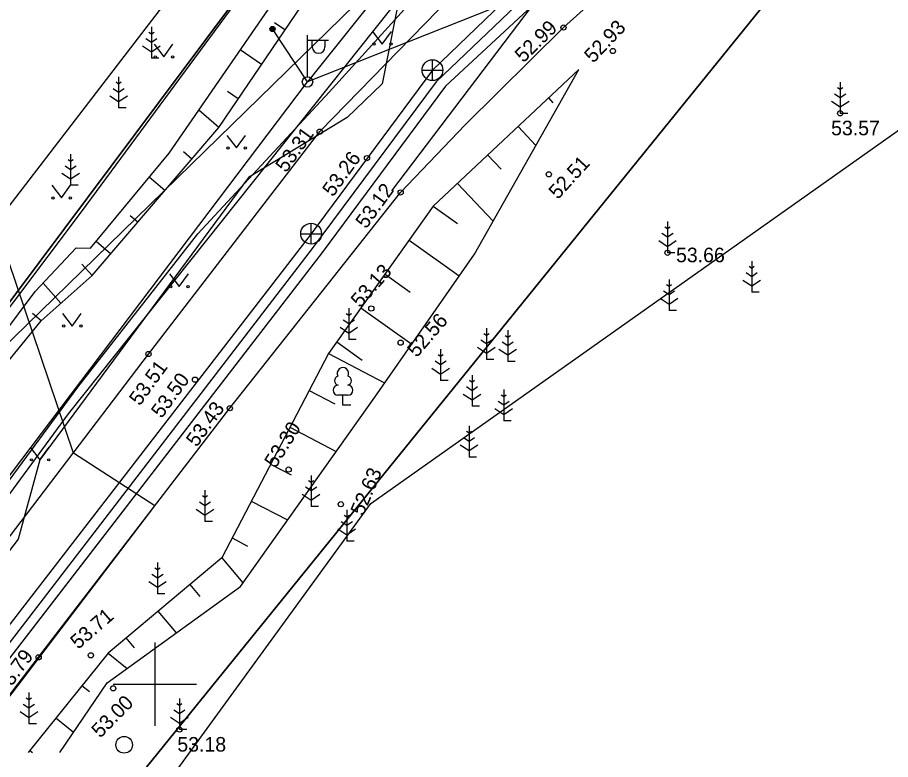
# Model space of a CAD drawing. Extents: x 640179 to 641556, y 6455895 to 6457208.
# Drawn here: x 641193.4 to 641235.35, y 6456646.38 to 6456682.05 of the extents above; entities that cross this region are included whole.
import ezdxf

# ---------------------------------------------------------------- set-up
doc = ezdxf.new("R2010")
doc.units = 0
for name, color, linetype in [('AED', 7, 'Continuous'), ('HALJASTUS', 7, 'Continuous'), ('KKAEV', 7, 'Continuous'), ('KORGUS-EH2000', 7, 'Continuous'), ('KPKAABEL', 7, 'Continuous'), ('KTRASS', 7, 'Continuous'), ('MOOTPIIR', 7, 'Continuous'), ('MPKAABEL', 7, 'Continuous'), ('MPOHULIIN', 7, 'Continuous'), ('PIIR', 7, 'Continuous'), ('POST', 7, 'Continuous'), ('PUU', 7, 'Continuous'), ('RAJATIS', 7, 'Continuous'), ('RELJEEF', 7, 'Continuous'), ('SIOHULIIN', 7, 'Continuous'), ('TEE', 7, 'Continuous'), ('VORK', 7, 'Continuous'), ('VTRASS', 7, 'Continuous')]:
    doc.layers.add(name, color=color, linetype=linetype)

msp = doc.modelspace()

# ---------------------------------------------------------------- linework, layer by layer
at = {"layer": 'AED'}
msp.add_lwpolyline([(641223.389, 6456709.083), (641212.335, 6456694.072), (641205.957, 6456685.608), (641196.459, 6456672.702), (641189.951, 6456664.062), (641186.744, 6456667.02)], dxfattribs=at)
at = {"layer": 'HALJASTUS'}
for p, q in [((641210.465, 6456681.38), (641210.928, 6456680.774)), ((641210.928, 6456680.774), (641211.374, 6456681.38)), ((641199.963, 6456680.76), (641200.427, 6456680.154)), ((641200.427, 6456680.154), (641200.872, 6456680.76)), ((641203.457, 6456676.383), (641203.921, 6456675.776)), ((641203.921, 6456675.776), (641204.366, 6456676.383)), ((641195.046, 6456673.981), (641195.51, 6456673.375)), ((641195.51, 6456673.375), (641195.955, 6456673.981)), ((641200.708, 6456669.72), (641201.172, 6456669.114)), ((641201.172, 6456669.114), (641201.617, 6456669.72)), ((641195.559, 6456667.822), (641196.023, 6456667.215)), ((641196.023, 6456667.215), (641196.468, 6456667.822)), ((641194.011, 6456661.392), (641194.474, 6456660.785)), ((641194.474, 6456660.785), (641194.92, 6456661.392))]:
    msp.add_line(p, q, dxfattribs=at)
for centre, radius in [((641210.527, 6456680.774), 0.055), ((641211.356, 6456680.774), 0.055), ((641200.026, 6456680.154), 0.055), ((641200.854, 6456680.154), 0.055), ((641203.52, 6456675.776), 0.055), ((641204.348, 6456675.776), 0.055), ((641195.109, 6456673.375), 0.055), ((641195.937, 6456673.375), 0.055), ((641200.771, 6456669.114), 0.055), ((641201.6, 6456669.114), 0.055), ((641195.622, 6456667.215), 0.055), ((641196.45, 6456667.215), 0.055), ((641194.073, 6456660.785), 0.055), ((641194.902, 6456660.785), 0.055), ((641198.529, 6456647.087), 0.4)]:
    msp.add_circle(centre, radius, dxfattribs=at)
at = {"layer": 'KKAEV'}
for p, q in [((641213.342, 6456679.017), (641213.342, 6456680.017)), ((641212.842, 6456679.517), (641213.842, 6456679.517)), ((641207.512, 6456671.157), (641207.512, 6456672.157)), ((641207.012, 6456671.657), (641208.012, 6456671.657))]:
    msp.add_line(p, q, dxfattribs=at)
for centre in [(641213.342, 6456679.517), (641207.512, 6456671.657)]:
    msp.add_circle(centre, 0.5, dxfattribs=at)
at = {"layer": 'KORGUS-EH2000'}
for centre in [(641219.635, 6456681.563), (641222.01, 6456680.44), (641232.934, 6456677.44), (641207.923, 6456676.563), (641210.196, 6456675.291), (641218.932, 6456674.51), (641211.813, 6456673.64), (641224.636, 6456670.74), (641210.403, 6456668.06), (641211.812, 6456666.42), (641199.698, 6456665.871), (641201.932, 6456664.638), (641203.602, 6456663.267), (641206.43, 6456660.32), (641208.939, 6456658.65), (641194.419, 6456651.294), (641196.928, 6456651.39), (641198.004, 6456649.8), (641201.181, 6456647.82)]:
    msp.add_circle(centre, 0.125, dxfattribs=at)
at = {"layer": 'KPKAABEL'}
msp.add_lwpolyline([(641250.916, 6456701.854), (641233.36, 6456698.085), (641228.06, 6456696.144), (641221.419, 6456692.421), (641214.274, 6456686.161), (641195.836, 6456662.992), (641183.886, 6456646.716), (641178.313, 6456639.125), (641175.108, 6456634.934), (641159.344, 6456614.322), (641156.383, 6456610.599), (641147.851, 6456599.872), (641130.365, 6456577.434), (641126.962, 6456572.955), (641123.321, 6456568.16), (641117.068, 6456559.927), (641100.046, 6456538.228), (641087.723, 6456522.534), (641082.624, 6456515.861), (641075.058, 6456519.384)], dxfattribs=at)
at = {"layer": 'KTRASS'}
for points in [[(641221.509, 6456699.446), (641225.383, 6456695.52), (641225.469, 6456694.533), (641220.111, 6456684.45), (641213.962, 6456678.741), (641208.041, 6456670.755), (641179.059, 6456633.143), (641154.399, 6456601.754), (641145.118, 6456589.281), (641135.255, 6456576.772), (641129.165, 6456568.625), (641123.054, 6456560.61), (641115.838, 6456551.599), (641095.57, 6456525.963), (641082.066, 6456509.535), (641083.465, 6456507.43)], [(641221.509, 6456699.446), (641225.383, 6456695.52), (641225.469, 6456694.533), (641220.111, 6456684.45), (641213.962, 6456678.741), (641208.041, 6456670.755), (641189.518, 6456646.716)], [(641246.245, 6456692.021), (641231.243, 6456687.773), (641225.863, 6456686.655), (641221.822, 6456685.935), (641220.145, 6456685.298), (641213.513, 6456678.957), (641207.557, 6456670.947), (641188.793, 6456646.512), (641178.369, 6456633.104), (641167.602, 6456619.188), (641153.637, 6456601.636), (641144.758, 6456589.575), (641134.899, 6456577.057), (641125.832, 6456564.994), (641116.262, 6456552.888), (641106.767, 6456540.96), (641097.588, 6456529.29), (641084.762, 6456513.829), (641075.181, 6456501.839), (641064.996, 6456490.473), (641055.83, 6456480.433), (641048.428, 6456471.179), (641047.398, 6456472.003), (641045.963, 6456470.435)], [(641220.059, 6456685.994), (641213.342, 6456679.517), (641207.512, 6456671.657)], [(641207.512, 6456671.657), (641178.738, 6456634.368)]]:
    msp.add_lwpolyline(points, dxfattribs=at)
at = {"layer": 'MOOTPIIR'}
for points in [[(641255.692, 6456710.806), (641232.683, 6456712.177), (641221.041, 6456709.436), (641175.879, 6456650.803), (641158.622, 6456671.495), (641149.035, 6456664.917), (641166.84, 6456641.896), (641089.148, 6456540.714), (641040.8, 6456476.446), (641029.98, 6456474.527), (640998.205, 6456487.819), (640991.99, 6456473.114), (641014.589, 6456462.151), (641015.958, 6456457.218), (640916.977, 6456413.061), (640862.329, 6456382.846), (640764.687, 6456299.767), (640633.526, 6456240.348)], [(640705.273, 6456241.732), (640732.529, 6456253.38), (640766.77, 6456272.428), (640776.357, 6456283.116), (640890.647, 6456380.261), (641031.9, 6456443.34), (641113.718, 6456354.577), (641107.065, 6456296.65), (641131.718, 6456293.635), (641136.649, 6456317.205), (641149.523, 6456321.042), (641165.411, 6456317.89), (641168.37, 6456324.74), (641205.655, 6456344.816), (641210.013, 6456345.047), (641210.013, 6456367.795), (641176.868, 6456370.535), (641165.156, 6456347.827), (641057.265, 6456461.53), (641116.446, 6456529.741), (641210.388, 6456658.682), (641241.547, 6456680.745)]]:
    msp.add_lwpolyline(points, dxfattribs=at)
at = {"layer": 'MPKAABEL'}
for points in [[(641168.167, 6456632.195), (641169.459, 6456630.768), (641170.368, 6456630.405), (641172.429, 6456632.131), (641177.984, 6456639.019), (641183.793, 6456647.819), (641190.361, 6456656.221), (641196.295, 6456664.286), (641202.07, 6456671.65), (641208.382, 6456678.464), (641211.991, 6456682.454), (641219.177, 6456691.66), (641222.813, 6456697.17), (641223.078, 6456698.363), (641223.131, 6456699.608), (641223.057, 6456699.892), (641221.847, 6456700.888), (641218.991, 6456703.694), (641218.287, 6456705.131), (641217.198, 6456705.749)], [(641222.409, 6456699.617), (641222.729, 6456698.21), (641207.339, 6456678.953)]]:
    msp.add_lwpolyline(points, dxfattribs=at)
at = {"layer": 'MPOHULIIN'}
for points in [[(641358.583, 6456725.295), (641363.81, 6456717.348), (641322.691, 6456708.11), (641278.328, 6456697.646), (641238.316, 6456691.241), (641207.339, 6456678.953)], [(641177.488, 6456639.488), (641207.339, 6456678.953)]]:
    msp.add_lwpolyline(points, dxfattribs=at)
at = {"layer": 'PIIR'}
for points in [[(641139.38, 6456710.86), (641110.22, 6456687.75), (641063.26, 6456739.26), (641090.17, 6456794.7), (641093.23, 6456795.64), (641171.53, 6456775.1), (641198.04, 6456786.73), (641201.18, 6456786.04), (641238.09, 6456728.7), (641189.88, 6456664.18)], [(641401.57, 6456684.53), (641367.19, 6456714.64), (641232.18, 6456686.26), (641058.95, 6456472.32), (641047.47, 6456458.69), (641058.08, 6456448.04), (641039.47, 6456443.23), (641018.2, 6456461.65), (641045.12, 6456474.58), (641073.78, 6456511.07), (641079.48, 6456518.33), (641129.55, 6456582.08), (641155.11, 6456616.87), (641164.12, 6456629.12), (641189.88, 6456664.18), (641226.48, 6456713.17), (641246.84, 6456701.22), (641272.72, 6456706.22), (641371.55, 6456726.22), (641403.74, 6456738.9)], [(641401.57, 6456684.53), (641395.61, 6456499.51), (641328.48, 6456490.08), (641219.71, 6456463.11), (641196.51, 6456421.16), (641149.84, 6456438.05), (641117.3, 6456449.95), (641067.56, 6456467.83), (641058.95, 6456472.32), (641232.18, 6456686.26), (641367.19, 6456714.64)]]:
    msp.add_lwpolyline(points, close=True, dxfattribs=at)
at = {"layer": 'POST'}
for p, q in [((641207.339, 6456679.203), (641207.339, 6456681.203)), ((641207.339, 6456680.953), (641208.339, 6456680.953)), ((641207.566, 6456680.632), (641207.566, 6456680.953)), ((641208.179, 6456680.632), (641208.179, 6456680.953)), ((641207.339, 6456678.953), (641207.339, 6456678.953))]:
    msp.add_line(p, q, dxfattribs=at)
msp.add_lwpolyline([(641207.339, 6456678.953), (641205.657, 6456681.498)], dxfattribs=at)
for centre, radius in [((641205.657, 6456681.498), 0.125), ((641205.657, 6456681.498), 0.105), ((641205.657, 6456681.498), 0.0851), ((641205.657, 6456681.498), 0.0651), ((641205.657, 6456681.498), 0.0451), ((641205.657, 6456681.498), 0.0251), ((641205.657, 6456681.498), 0.00511), ((641207.339, 6456678.953), 0.25)]:
    msp.add_circle(centre, radius, dxfattribs=at)
msp.add_arc((641207.872, 6456680.632), 0.306, 180, 0, dxfattribs=at)
at = {"layer": 'PUU'}
for p, q in [((641199.84, 6456681.597), (641199.84, 6456680.097)), ((641199.84, 6456680.847), (641199.573, 6456681.024)), ((641199.84, 6456681.247), (641199.715, 6456681.33)), ((641199.964, 6456681.33), (641199.84, 6456681.247)), ((641200.106, 6456681.024), (641199.84, 6456680.847)), ((641199.416, 6456680.686), (641199.84, 6456680.403)), ((641199.84, 6456680.403), (641200.264, 6456680.686)), ((641200.2, 6456680.097), (641199.84, 6456680.097)), ((641198.263, 6456678.85), (641198.138, 6456678.932)), ((641198.263, 6456679.2), (641198.263, 6456677.7)), ((641198.387, 6456678.932), (641198.263, 6456678.85)), ((641232.934, 6456678.94), (641232.934, 6456677.44)), ((641198.263, 6456678.45), (641197.996, 6456678.627)), ((641198.529, 6456678.627), (641198.263, 6456678.45)), ((641232.934, 6456678.59), (641232.81, 6456678.673)), ((641233.058, 6456678.673), (641232.934, 6456678.59)), ((641197.839, 6456678.289), (641198.263, 6456678.006)), ((641198.263, 6456678.006), (641198.687, 6456678.289)), ((641232.934, 6456678.19), (641232.667, 6456678.368)), ((641233.201, 6456678.368), (641232.934, 6456678.19)), ((641198.623, 6456677.7), (641198.263, 6456677.7)), ((641232.51, 6456678.029), (641232.934, 6456677.747)), ((641232.934, 6456677.747), (641233.358, 6456678.029)), ((641233.294, 6456677.44), (641232.934, 6456677.44)), ((641195.955, 6456675.131), (641195.831, 6456675.214)), ((641195.955, 6456675.481), (641195.955, 6456673.981)), ((641196.08, 6456675.214), (641195.955, 6456675.131)), ((641195.955, 6456674.731), (641195.689, 6456674.909)), ((641196.222, 6456674.909), (641195.955, 6456674.731)), ((641195.531, 6456674.571), (641195.955, 6456674.288)), ((641195.955, 6456674.288), (641196.38, 6456674.571)), ((641196.315, 6456673.981), (641195.955, 6456673.981)), ((641224.636, 6456672.24), (641224.636, 6456670.74)), ((641224.636, 6456671.89), (641224.512, 6456671.973)), ((641224.76, 6456671.973), (641224.636, 6456671.89)), ((641224.636, 6456671.49), (641224.369, 6456671.668)), ((641224.903, 6456671.668), (641224.636, 6456671.49)), ((641224.212, 6456671.329), (641224.636, 6456671.047)), ((641224.636, 6456671.047), (641225.06, 6456671.329)), ((641224.996, 6456670.74), (641224.636, 6456670.74)), ((641228.683, 6456670.34), (641228.683, 6456668.84)), ((641228.683, 6456669.59), (641228.416, 6456669.768)), ((641228.683, 6456669.99), (641228.559, 6456670.073)), ((641228.807, 6456670.073), (641228.683, 6456669.99)), ((641228.95, 6456669.768), (641228.683, 6456669.59)), ((641224.71, 6456669.46), (641224.71, 6456667.96)), ((641228.259, 6456669.429), (641228.683, 6456669.147)), ((641228.683, 6456669.147), (641229.107, 6456669.429)), ((641224.71, 6456668.71), (641224.443, 6456668.888)), ((641224.71, 6456669.11), (641224.586, 6456669.193)), ((641224.834, 6456669.193), (641224.71, 6456669.11)), ((641224.977, 6456668.888), (641224.71, 6456668.71)), ((641229.043, 6456668.84), (641228.683, 6456668.84)), ((641224.286, 6456668.549), (641224.71, 6456668.267)), ((641224.71, 6456668.267), (641225.134, 6456668.549)), ((641209.324, 6456668.07), (641209.324, 6456666.57)), ((641209.324, 6456667.72), (641209.2, 6456667.803)), ((641209.448, 6456667.803), (641209.324, 6456667.72)), ((641225.07, 6456667.96), (641224.71, 6456667.96)), ((641208.9, 6456667.159), (641209.324, 6456666.877)), ((641209.324, 6456667.32), (641209.057, 6456667.498)), ((641209.591, 6456667.498), (641209.324, 6456667.32)), ((641209.324, 6456666.877), (641209.748, 6456667.159)), ((641215.935, 6456666.76), (641215.811, 6456666.843)), ((641215.935, 6456667.11), (641215.935, 6456665.61)), ((641216.059, 6456666.843), (641215.935, 6456666.76)), ((641216.961, 6456666.67), (641216.837, 6456666.753)), ((641216.961, 6456667.02), (641216.961, 6456665.52)), ((641217.085, 6456666.753), (641216.961, 6456666.67)), ((641209.684, 6456666.57), (641209.324, 6456666.57)), ((641215.935, 6456666.36), (641215.668, 6456666.538)), ((641216.202, 6456666.538), (641215.935, 6456666.36)), ((641216.961, 6456666.27), (641216.694, 6456666.448)), ((641217.228, 6456666.448), (641216.961, 6456666.27)), ((641213.736, 6456666.1), (641213.736, 6456664.6)), ((641215.511, 6456666.199), (641215.935, 6456665.917)), ((641215.935, 6456665.917), (641216.359, 6456666.199)), ((641216.537, 6456666.109), (641216.961, 6456665.827)), ((641216.961, 6456665.827), (641217.385, 6456666.109)), ((641213.736, 6456665.35), (641213.469, 6456665.528)), ((641213.736, 6456665.75), (641213.612, 6456665.833)), ((641213.86, 6456665.833), (641213.736, 6456665.75)), ((641214.003, 6456665.528), (641213.736, 6456665.35)), ((641216.295, 6456665.61), (641215.935, 6456665.61)), ((641217.321, 6456665.52), (641216.961, 6456665.52)), ((641213.312, 6456665.189), (641213.736, 6456664.907)), ((641213.736, 6456664.907), (641214.16, 6456665.189)), ((641215.243, 6456664.86), (641215.243, 6456663.36)), ((641214.096, 6456664.6), (641213.736, 6456664.6)), ((641215.243, 6456664.11), (641214.976, 6456664.288)), ((641215.243, 6456664.51), (641215.119, 6456664.593)), ((641215.367, 6456664.593), (641215.243, 6456664.51)), ((641215.51, 6456664.288), (641215.243, 6456664.11)), ((641209.281, 6456663.895), (641208.801, 6456663.895)), ((641209.041, 6456663.42), (641209.041, 6456663.895)), ((641214.819, 6456663.949), (641215.243, 6456663.667)), ((641215.243, 6456663.667), (641215.667, 6456663.949)), ((641216.765, 6456663.81), (641216.641, 6456663.893)), ((641216.765, 6456664.16), (641216.765, 6456662.66)), ((641216.889, 6456663.893), (641216.765, 6456663.81)), ((641209.421, 6456663.42), (641209.041, 6456663.42)), ((641216.765, 6456663.41), (641216.498, 6456663.588)), ((641217.032, 6456663.588), (641216.765, 6456663.41)), ((641215.603, 6456663.36), (641215.243, 6456663.36)), ((641216.341, 6456663.249), (641216.765, 6456662.967)), ((641216.765, 6456662.967), (641217.189, 6456663.249)), ((641217.125, 6456662.66), (641216.765, 6456662.66)), ((641215.099, 6456662.07), (641214.975, 6456662.153)), ((641215.099, 6456662.42), (641215.099, 6456660.92)), ((641215.223, 6456662.153), (641215.099, 6456662.07)), ((641215.099, 6456661.67), (641214.832, 6456661.848)), ((641215.366, 6456661.848), (641215.099, 6456661.67)), ((641214.675, 6456661.509), (641215.099, 6456661.227)), ((641215.099, 6456661.227), (641215.523, 6456661.509)), ((641215.459, 6456660.92), (641215.099, 6456660.92)), ((641207.512, 6456660.04), (641207.512, 6456658.54)), ((641207.512, 6456659.69), (641207.388, 6456659.773)), ((641207.636, 6456659.773), (641207.512, 6456659.69)), ((641202.411, 6456659.32), (641202.411, 6456657.82)), ((641207.512, 6456659.29), (641207.245, 6456659.468)), ((641207.779, 6456659.468), (641207.512, 6456659.29)), ((641202.411, 6456658.97), (641202.287, 6456659.053)), ((641202.535, 6456659.053), (641202.411, 6456658.97)), ((641207.088, 6456659.129), (641207.512, 6456658.847)), ((641207.512, 6456658.847), (641207.936, 6456659.129)), ((641201.987, 6456658.409), (641202.411, 6456658.127)), ((641202.411, 6456658.57), (641202.144, 6456658.748)), ((641202.678, 6456658.748), (641202.411, 6456658.57)), ((641202.411, 6456658.127), (641202.835, 6456658.409)), ((641207.872, 6456658.54), (641207.512, 6456658.54)), ((641209.227, 6456658.38), (641209.227, 6456656.88)), ((641209.227, 6456658.03), (641209.103, 6456658.113)), ((641209.351, 6456658.113), (641209.227, 6456658.03)), ((641202.771, 6456657.82), (641202.411, 6456657.82)), ((641209.227, 6456657.63), (641208.96, 6456657.808)), ((641209.494, 6456657.808), (641209.227, 6456657.63)), ((641208.803, 6456657.469), (641209.227, 6456657.187)), ((641209.227, 6456657.187), (641209.651, 6456657.469)), ((641209.587, 6456656.88), (641209.227, 6456656.88)), ((641200.13, 6456655.85), (641200.13, 6456654.35)), ((641200.13, 6456655.5), (641200.006, 6456655.583)), ((641200.254, 6456655.583), (641200.13, 6456655.5)), ((641200.13, 6456655.1), (641199.863, 6456655.278)), ((641200.397, 6456655.278), (641200.13, 6456655.1)), ((641199.706, 6456654.939), (641200.13, 6456654.657)), ((641200.13, 6456654.657), (641200.554, 6456654.939)), ((641200.49, 6456654.35), (641200.13, 6456654.35)), ((641193.949, 6456649.6), (641193.949, 6456648.1)), ((641193.949, 6456649.25), (641193.825, 6456649.333)), ((641194.073, 6456649.333), (641193.949, 6456649.25)), ((641201.181, 6456649.32), (641201.181, 6456647.82)), ((641193.949, 6456648.85), (641193.682, 6456649.028)), ((641194.216, 6456649.028), (641193.949, 6456648.85)), ((641201.181, 6456648.57), (641200.914, 6456648.748)), ((641201.181, 6456648.97), (641201.057, 6456649.053)), ((641201.305, 6456649.053), (641201.181, 6456648.97)), ((641201.448, 6456648.748), (641201.181, 6456648.57)), ((641193.525, 6456648.689), (641193.949, 6456648.407)), ((641193.949, 6456648.407), (641194.373, 6456648.689)), ((641200.757, 6456648.409), (641201.181, 6456648.127)), ((641201.181, 6456648.127), (641201.605, 6456648.409)), ((641194.309, 6456648.1), (641193.949, 6456648.1)), ((641201.541, 6456647.82), (641201.181, 6456647.82))]:
    msp.add_line(p, q, dxfattribs=at)
for points in [[(641374.174, 6456714.749), (641366.353, 6456720.149), (641357.175, 6456719.341), (641322.907, 6456713.201), (641301.833, 6456707.222), (641276.872, 6456701.991), (641244.394, 6456699.744), (641229.745, 6456695.519), (641220.145, 6456685.298), (641211.372, 6456673.715)], [(641214.004, 6456694.415), (641210.92, 6456678.857), (641209.236, 6456677.236), (641204.495, 6456674.356), (641194.474, 6456660.785), (641193.428, 6456656.97), (641171.496, 6456628.28), (641165.732, 6456625.451), (641159.397, 6456626.501), (641156.7, 6456627.875)]]:
    msp.add_lwpolyline(points, dxfattribs=at)
for centre, radius, start, end in [((641209.041, 6456664.94), 0.277, 332.5799, 207.4201), ((641208.871, 6456664.593), 0.233, 109.0217, 253.1415), ((641209.211, 6456664.593), 0.233, 286.8508, 70.9859), ((641208.804, 6456664.132), 0.238, 90.0016, 269.3953), ((641209.278, 6456664.132), 0.238, 270.6047, 89.9984)]:
    msp.add_arc(centre, radius, start, end, dxfattribs=at)
at = {"layer": 'RAJATIS'}
msp.add_line((641207.339, 6456678.953), (641205.657, 6456681.498), dxfattribs=at)
at = {"layer": 'RELJEEF'}
for p, q in [((641206.255, 6456681.449), (641205.75, 6456681.792)), ((641205.133, 6456679.794), (641204.109, 6456680.488)), ((641220.371, 6456679.551), (641220.371, 6456679.551)), ((641204.011, 6456678.138), (641203.492, 6456678.49)), ((641218.915, 6456678.18), (641219.129, 6456677.953)), ((641203.079, 6456676.764), (641202.111, 6456677.592)), ((641217.459, 6456676.809), (641218.313, 6456675.902)), ((641201.779, 6456675.244), (641201.374, 6456675.59)), ((641216.003, 6456675.438), (641216.644, 6456674.758)), ((641200.478, 6456673.725), (641199.729, 6456674.366)), ((641214.547, 6456674.067), (641216.255, 6456672.253)), ((641213.384, 6456672.972), (641214.552, 6456672.139)), ((641199.178, 6456672.205), (641198.817, 6456672.514)), ((641197.878, 6456670.686), (641197.183, 6456671.28)), ((641212.223, 6456671.343), (641214.633, 6456669.625)), ((641196.987, 6456669.645), (641196.499, 6456670.196)), ((641211.062, 6456669.715), (641212.275, 6456668.85)), ((641195.491, 6456668.318), (641194.634, 6456669.283)), ((641209.901, 6456668.086), (641212.343, 6456666.345)), ((641194.541, 6456667.475), (641194.125, 6456667.814)), ((641208.74, 6456666.458), (641209.969, 6456665.582)), ((641208.339, 6456665.895), (641211.043, 6456664.483)), ((641207.413, 6456664.122), (641208.647, 6456663.478)), ((641206.488, 6456662.349), (641208.713, 6456661.188)), ((641205.562, 6456660.576), (641206.553, 6456660.059)), ((641204.636, 6456658.804), (641206.377, 6456657.895)), ((641203.711, 6456657.031), (641204.46, 6456656.64)), ((641203.214, 6456656.08), (641204.23, 6456654.869)), ((641201.682, 6456654.795), (641202.165, 6456654.218)), ((641200.149, 6456653.51), (641201.025, 6456652.465)), ((641198.616, 6456652.225), (641199.009, 6456651.756)), ((641197.752, 6456651.5), (641198.675, 6456650.76)), ((641196.5, 6456649.94), (641196.866, 6456649.647)), ((641195.249, 6456648.38), (641196.1, 6456647.697)), ((641193.998, 6456646.82), (641194.126, 6456646.716))]:
    msp.add_line(p, q, dxfattribs=at)
for points in [[(641184.92, 6456660.14), (641179.146, 6456652.579), (641177.39, 6456650.28), (641171.98, 6456641.18), (641173.82, 6456641.016), (641178.525, 6456644.838), (641180.285, 6456646.716), (641184.027, 6456650.709), (641189.269, 6456656.736), (641189.248, 6456660.211), (641190.876, 6456662.975), (641194.541, 6456667.475), (641196.987, 6456669.645), (641203.079, 6456676.764), (641210.744, 6456688.071), (641213.406, 6456690.112), (641218.474, 6456692.521), (641223.131, 6456696.686), (641226.292, 6456698.173)], [(641190.321, 6456663.639), (641194.251, 6456668.876), (641196.221, 6456670.97), (641196.916, 6456670.956), (641200.685, 6456675.524), (641206.576, 6456684.066), (641209.662, 6456688.577), (641213.826, 6456692.408), (641217.586, 6456693.79), (641223.034, 6456697.49)], [(641220.371, 6456679.551), (641213.384, 6456672.972), (641208.339, 6456665.895), (641203.214, 6456656.08), (641197.752, 6456651.5), (641193.915, 6456646.716)], [(641195.431, 6456646.716), (641197.716, 6456650.065), (641204.112, 6456654.703), (641210.57, 6456663.805), (641215.359, 6456670.664), (641220.371, 6456679.551)]]:
    msp.add_lwpolyline(points, dxfattribs=at)
at = {"layer": 'SIOHULIIN'}
msp.add_lwpolyline([(641192.526, 6456665.994), (641229.343, 6456701.931)], dxfattribs=at)
at = {"layer": 'TEE'}
for points in [[(641268.211, 6456704.181), (641263.255, 6456703.463), (641250.839, 6456701.173), (641237.688, 6456697.469), (641230.778, 6456694.491), (641224.673, 6456691.245), (641220.288, 6456688.372), (641216.115, 6456684.985), (641207.923, 6456676.563)], [(641190.912, 6456646.716), (641194.419, 6456651.294), (641203.602, 6456663.267), (641211.813, 6456673.64), (641214.911, 6456676.895), (641219.635, 6456681.563), (641224.209, 6456685.687), (641227.376, 6456687.205), (641233.08, 6456690.645), (641238.373, 6456692.773)], [(641185.068, 6456646.716), (641190.811, 6456654.196), (641199.698, 6456665.871), (641207.923, 6456676.563)]]:
    msp.add_lwpolyline(points, dxfattribs=at)
at = {"layer": 'VORK'}
for p, q in [((641200, 6456652), (641200, 6456648)), ((641198, 6456650), (641202, 6456650))]:
    msp.add_line(p, q, dxfattribs=at)
at = {"layer": 'VTRASS'}
msp.add_lwpolyline([(641128.395, 6456564.769), (641190.477, 6456646.074), (641200.003, 6456658.578), (641196.1, 6456661.106), (641191.785, 6456673.815)], dxfattribs=at)

# ---------------------------------------------------------------- texts
at = {"layer": 'KORGUS-EH2000'}
for s, rotation, p in [('52.99', 44.298, (641217.713, 6456679.844)), ('52.93', 46.4915, (641221.067, 6456679.821)), ('53.31', 54.0502, (641206.304, 6456674.554)), ('53.26', 54.0502, (641208.56, 6456673.39)), ('52.51', 47.5658, (641219.371, 6456673.272)), ('53.12', 54.0502, (641210.153, 6456671.854)), ('53.13', 48.1827, (641209.87, 6456668.058)), ('52.56', 49.2456, (641212.593, 6456665.672)), ('53.51', 54.0502, (641199.277, 6456663.345)), ('53.50', 54.0502, (641200.332, 6456662.745)), ('53.43', 54.0502, (641202.01, 6456661.363)), ('53.30', 57.8817, (641205.806, 6456660.349)), ('52.63', 66.9878, (641210.014, 6456658.058)), ('53.71', 41.0417, (641196.319, 6456651.65)), ('53.79', 54.0502, (641192.825, 6456649.452)), ('53.00', 45.3845, (641197.38, 6456647.379))]:
    msp.add_text(s, height=0.7, rotation=rotation, dxfattribs=at).set_placement(p)
for s, p in [('53.57', (641232.497, 6456676.387)), ('53.66', (641225.046, 6456670.284)), ('53.18', (641201.084, 6456646.761))]:
    msp.add_text(s, height=0.7, dxfattribs=at).set_placement(p)

doc.saveas('drawing.dxf')
